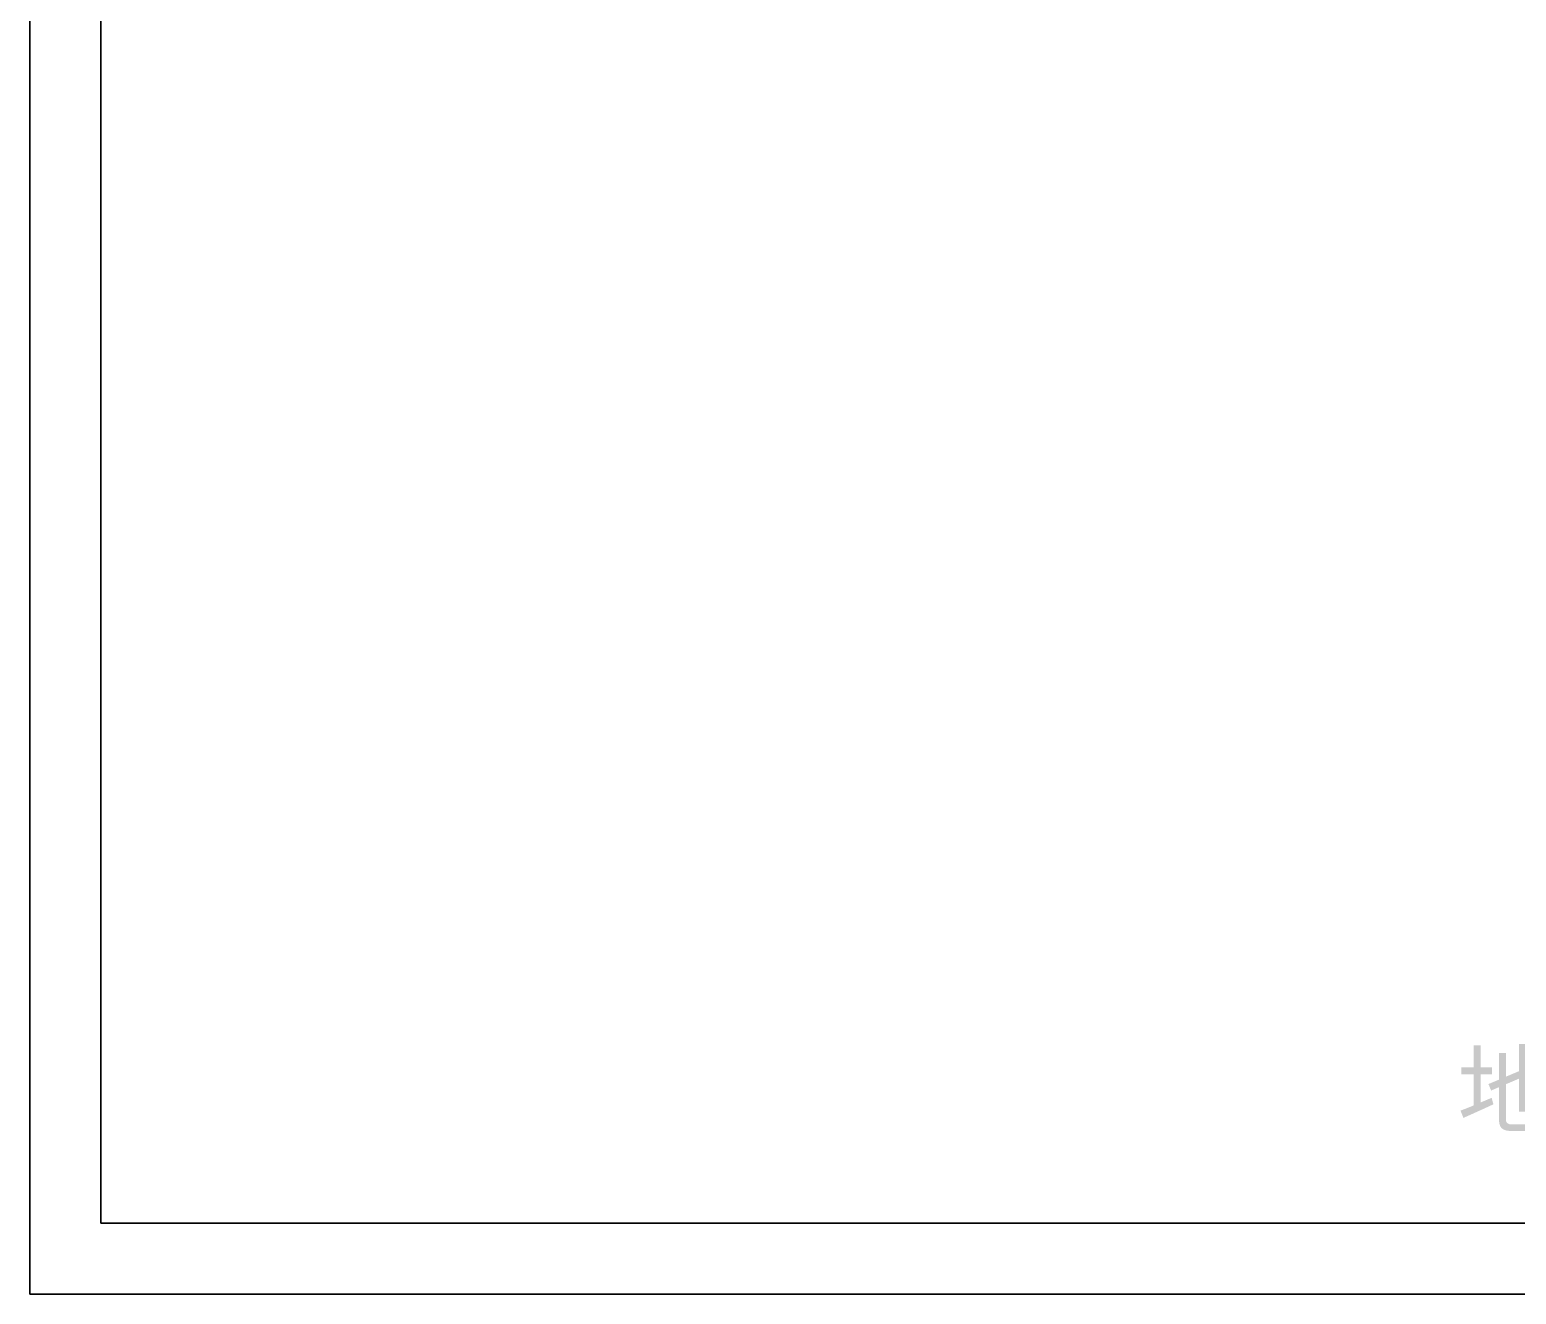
# Model space of a CAD drawing. Header units: millimetres. Extents: x -4600 to 229000, y -4300 to 19460.
# Drawn here: x 115400 to 123774, y -4300 to 2820 of the extents above; entities that cross this region are included whole.
import ezdxf

# ---------------------------------------------------------------- set-up
doc = ezdxf.new("R2010")
doc.units = ezdxf.units.MM
doc.header["$LTSCALE"] = 100
doc.layers.add('A-SHEET', color=7, linetype='Continuous', lineweight=35)
doc.layers.add('A-TEXT', color=7, linetype='Continuous', lineweight=18)

# ---------------------------------------------------------------- blocks, each defined once
blk = doc.blocks.new('A04_SHEET')
at = {"layer": 'A-TEXT'}
h = blk.add_hatch(color=256, dxfattribs=at)
edge = h.paths.add_edge_path()
edge.add_line((3460, -3266), (3476.4, -3306.9))
edge.add_spline(control_points=[(3476.4, -3306.9), (3524.4, -3285.6), (3586.6, -3257.8), (3645, -3230.5)], knot_values=[0, 0, 0, 0, 1, 1, 1, 1], degree=3, periodic=0)
edge.add_line((3645, -3230.5), (3635.7, -3193.9))
edge.add_line((3635.7, -3193.9), (3573.5, -3220.1))
edge.add_line((3573.5, -3220.1), (3573.5, -3061.9))
edge.add_line((3573.5, -3061.9), (3637.9, -3061.9))
edge.add_line((3637.9, -3061.9), (3637.9, -3023.1))
edge.add_line((3637.9, -3023.1), (3573.5, -3023.1))
edge.add_line((3573.5, -3023.1), (3573.5, -2898.2))
edge.add_line((3573.5, -2898.2), (3534.8, -2898.2))
edge.add_line((3534.8, -2898.2), (3534.8, -3023.1))
edge.add_line((3534.8, -3023.1), (3464.9, -3023.1))
edge.add_line((3464.9, -3023.1), (3464.9, -3061.9))
edge.add_line((3464.9, -3061.9), (3534.8, -3061.9))
edge.add_line((3534.8, -3061.9), (3534.8, -3236.5))
edge.add_spline(control_points=[(3534.8, -3236.5), (3506.4, -3248), (3480.8, -3258.3), (3460, -3266)], knot_values=[0, 0, 0, 0, 1, 1, 1, 1], degree=3, periodic=0)
h = blk.add_hatch(color=256, dxfattribs=at)
edge = h.paths.add_edge_path()
edge.add_line((3676.1, -2942.4), (3676.1, -3091.9))
edge.add_line((3676.1, -3091.9), (3617.2, -3116.4))
edge.add_line((3617.2, -3116.4), (3632.5, -3153))
edge.add_line((3632.5, -3153), (3676.1, -3134.4))
edge.add_line((3676.1, -3134.4), (3676.1, -3306.9))
edge.add_spline(control_points=[(3676.1, -3306.9), (3676.1, -3366.4), (3694.1, -3381.1), (3756.9, -3381.1), (3771.1, -3381.1), (3876.4, -3381.1), (3891.7, -3381.1), (3948.4, -3381.1), (3962.1, -3357.1), (3968.1, -3281.8)], knot_values=[0, 0, 0, 0, 1, 1, 1, 2, 2, 2, 3, 3, 3, 3], degree=3, periodic=0)
edge.add_spline(control_points=[(3968.1, -3281.8), (3957.2, -3280.2), (3940.8, -3273.6), (3931.5, -3266.5)], knot_values=[0, 0, 0, 0, 1, 1, 1, 1], degree=3, periodic=0)
edge.add_spline(control_points=[(3931.5, -3266.5), (3927.7, -3329.3), (3922.2, -3344), (3890, -3344), (3868.2, -3344), (3776.5, -3344), (3758.5, -3344), (3722, -3344), (3715.4, -3338), (3715.4, -3308)], knot_values=[0, 0, 0, 0, 1, 1, 1, 2, 2, 2, 3, 3, 3, 3], degree=3, periodic=0)
edge.add_line((3715.4, -3308), (3715.4, -3117.5))
edge.add_line((3715.4, -3117.5), (3788.5, -3086.4))
edge.add_line((3788.5, -3086.4), (3788.5, -3272))
edge.add_line((3788.5, -3272), (3827.3, -3272))
edge.add_line((3827.3, -3272), (3827.3, -3070.1))
edge.add_line((3827.3, -3070.1), (3903.7, -3037.3))
edge.add_spline(control_points=[(3903.7, -3037.3), (3903.7, -3125.2), (3902.6, -3185.7), (3899.9, -3198.8), (3897.1, -3211.4), (3892.2, -3213.6), (3883.5, -3213.6), (3878, -3213.6), (3860, -3213.6), (3846.9, -3212.5)], knot_values=[0, 0, 0, 0, 1, 1, 1, 2, 2, 2, 3, 3, 3, 3], degree=3, periodic=0)
edge.add_spline(control_points=[(3846.9, -3212.5), (3851.8, -3221.8), (3855.1, -3237.6), (3856.8, -3248.5)], knot_values=[0, 0, 0, 0, 1, 1, 1, 1], degree=3, periodic=0)
edge.add_spline(control_points=[(3856.8, -3248.5), (3872, -3248.5), (3893.9, -3248.5), (3908, -3244.1)], knot_values=[0, 0, 0, 0, 1, 1, 1, 1], degree=3, periodic=0)
edge.add_spline(control_points=[(3908, -3244.1), (3924.4, -3240.3), (3934.8, -3230.5), (3938.1, -3208.1)], knot_values=[0, 0, 0, 0, 1, 1, 1, 1], degree=3, periodic=0)
edge.add_spline(control_points=[(3938.1, -3208.1), (3941.9, -3186.8), (3943, -3105), (3943, -3002.4)], knot_values=[0, 0, 0, 0, 1, 1, 1, 1], degree=3, periodic=0)
edge.add_line((3943, -3002.4), (3945.2, -2994.7))
edge.add_line((3945.2, -2994.7), (3916.2, -2983.8))
edge.add_line((3916.2, -2983.8), (3908.6, -2989.8))
edge.add_line((3908.6, -2989.8), (3900.4, -2997.5))
edge.add_line((3900.4, -2997.5), (3827.3, -3028))
edge.add_line((3827.3, -3028), (3827.3, -2891.6))
edge.add_line((3827.3, -2891.6), (3788.5, -2891.6))
edge.add_line((3788.5, -2891.6), (3788.5, -3044.4))
edge.add_line((3788.5, -3044.4), (3715.4, -3075))
edge.add_line((3715.4, -3075), (3715.4, -2942.4))
edge.add_line((3715.4, -2942.4), (3676.1, -2942.4))
at = {"layer": 'A-SHEET'}
for points in [[(-4600, -4300), (29000, -4300), (29000, 19460), (-4600, 19460)], [(-4200, -3900), (28600, -3900), (28600, 19060), (-4200, 19060)]]:
    blk.add_lwpolyline(points, close=True, dxfattribs=at)

msp = doc.modelspace()

# ---------------------------------------------------------------- block references
msp.add_blockref('A04_SHEET', (120000, 0))

doc.saveas('drawing.dxf')
